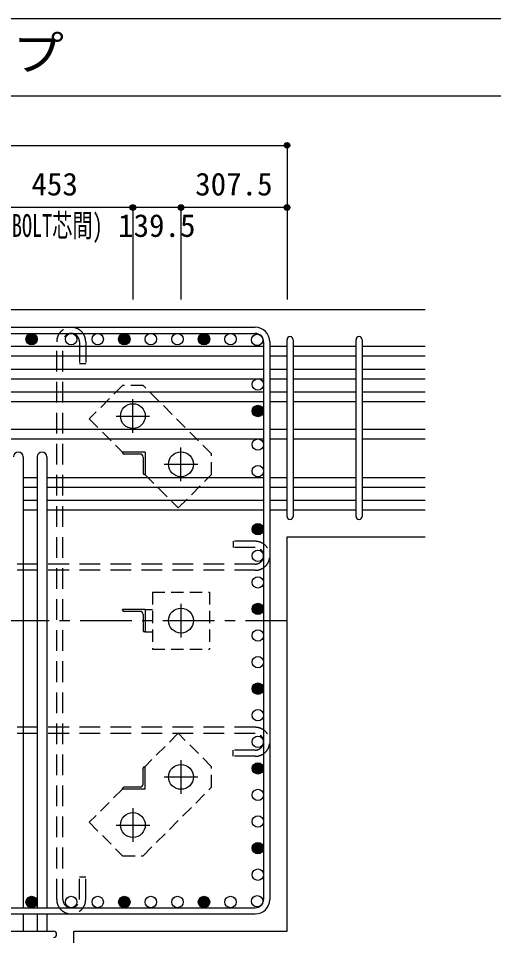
# Model space of a CAD drawing. Units: millimetres at full size, sheet at 1:30; details may follow other scales. Extents: x -5973 to 5954, y -4195 to 4201.
# Drawn here: x 674 to 2051, y 1543 to 4201 of the extents above; entities that cross this region are included whole.
import ezdxf
from ezdxf.enums import TextEntityAlignment as Align

# ---------------------------------------------------------------- set-up
doc = ezdxf.new("R2010")
doc.units = ezdxf.units.MM
doc.header["$LTSCALE"] = 30
doc.header["$PDMODE"] = 32
doc.header["$PDSIZE"] = 15
for name, pattern in [('CHAIN1', [8, 5, -1, 1, -1]), ('DASHED1', [1.8, 1.2, -0.6]), ('DASHED2', [3, 2, -1])]:
    doc.linetypes.add(name, pattern=pattern)
for name, color, linetype in [('0-1_躯体線', 2, 'Continuous'), ('0-2_アンカーボルト', 4, 'CHAIN1'), ('0-3_立上り筋', 4, 'Continuous'), ('0-4_フープ筋', 7, 'Continuous'), ('0-5_基礎梁筋', 7, 'Continuous'), ('0-6_スタラップ筋', 7, 'Continuous'), ('0-7_文字', 4, 'Continuous'), ('0-9_プレート', 4, 'DASHED1'), ('0-A_アングル', 4, 'Continuous'), ('0-C', 7, 'DASHED2'), ('0-D_寸法', 4, 'Continuous'), ('6-7_文字', 7, 'Continuous'), ('F-0_枠', 6, 'Continuous')]:
    doc.layers.add(name, color=color, linetype=linetype)
doc.styles.add('ＭＳ ゴシック', font='')
doc.styles.get('ＭＳ ゴシック').set_extended_font_data('MS Gothic')

msp = doc.modelspace()

# ---------------------------------------------------------------- linework, layer by layer
at = {"layer": '0-1_躯体線'}
for p, q in [((1852.44, 3356.03), (-347.56, 3356.03)), ((1452.44, 2699.03), (1852.44, 2699.03)), ((1452.44, 1556.03), (1452.44, 2699.03))]:
    msp.add_line(p, q, dxfattribs=at)
msp.add_lwpolyline([(834.44, 1156.03), (834.44, 1556.03), (1452.44, 1556.03)], dxfattribs=at)
at = {"layer": '0-2_アンカーボルト'}
for p, q in [((1005.44, 2999.83), (1005.44, 3097.33)), ((956.64, 3048.53), (1054.14, 3048.53)), ((1144.94, 2860.33), (1144.94, 2957.83)), ((1096.14, 2909.03), (1193.64, 2909.03)), ((1144.94, 2504.83), (1144.94, 2407.33)), ((1096.24, 2456.03), (1193.74, 2456.03)), ((1144.94, 2051.83), (1144.94, 1954.33)), ((1096.24, 2003.03), (1193.74, 2003.03)), ((1005.44, 1912.33), (1005.44, 1814.83)), ((956.74, 1863.53), (1054.24, 1863.53))]:
    msp.add_line(p, q, dxfattribs=at)
at = {"layer": '0-2_アンカーボルト', "color": 3, "linetype": 'Continuous'}
for centre in [(1005.44, 3048.53), (1144.94, 2909.03), (1144.94, 2456.03), (1144.94, 2003.03), (1005.44, 1863.53)]:
    msp.add_circle(centre, 36, dxfattribs=at)
at = {"layer": '0-3_立上り筋', "color": 3}
for centre in [(711.94, 3271.53), (826.74, 3271.53), (903.74, 3271.53), (980.74, 3271.53), (1057.74, 3271.53), (1134.74, 3271.53), (1211.74, 3271.53), (1288.74, 3271.53), (1365.74, 3269.33), (1367.94, 3140.33), (1367.94, 3063.33), (1367.94, 2966.03), (1367.94, 2889.03), (1367.94, 2720.73), (1367.94, 2643.73), (1367.94, 2566.73), (1367.94, 2489.73), (1367.94, 2412.73), (1367.94, 2335.73), (1367.94, 2258.73), (1367.94, 2181.73), (1367.94, 2104.73), (1367.94, 2027.73), (1367.94, 1950.73), (1367.94, 1873.73), (1367.94, 1796.73), (1367.94, 1719.73), (711.94, 1640.53), (826.74, 1640.53), (903.74, 1640.53), (980.74, 1640.53), (1057.74, 1640.53), (1134.74, 1640.53), (1211.74, 1640.53), (1288.74, 1640.53), (1365.74, 1642.73)]:
    msp.add_circle(centre, 16.5, dxfattribs=at)
at = {"layer": '0-3_立上り筋'}
for centre, radius in [((711.94, 3271.53), 14.85), ((711.94, 3271.53), 13.2), ((711.94, 3271.53), 11.55), ((711.94, 3271.53), 9.9), ((711.94, 3271.53), 8.25), ((711.94, 3271.53), 6.6), ((711.94, 3271.53), 4.95), ((711.94, 3271.53), 3.3), ((711.94, 3271.53), 1.65), ((980.74, 3271.53), 14.85), ((980.74, 3271.53), 13.2), ((980.74, 3271.53), 11.55), ((980.74, 3271.53), 9.9), ((980.74, 3271.53), 8.25), ((980.74, 3271.53), 6.6), ((980.74, 3271.53), 4.95), ((980.74, 3271.53), 3.3), ((980.74, 3271.53), 1.65), ((1211.74, 3271.53), 14.85), ((1211.74, 3271.53), 13.2), ((1211.74, 3271.53), 11.55), ((1211.74, 3271.53), 9.9), ((1211.74, 3271.53), 8.25), ((1211.74, 3271.53), 6.6), ((1211.74, 3271.53), 4.95), ((1211.74, 3271.53), 3.3), ((1211.74, 3271.53), 1.65), ((1367.94, 3063.33), 14.85), ((1367.94, 3063.33), 13.2), ((1367.94, 3063.33), 11.55), ((1367.94, 3063.33), 9.9), ((1367.94, 3063.33), 8.25), ((1367.94, 3063.33), 6.6), ((1367.94, 3063.33), 4.95), ((1367.94, 3063.33), 3.3), ((1367.94, 3063.33), 1.65), ((1367.94, 2720.73), 14.85), ((1367.94, 2720.73), 13.2), ((1367.94, 2720.73), 11.55), ((1367.94, 2720.73), 9.9), ((1367.94, 2720.73), 8.25), ((1367.94, 2720.73), 6.6), ((1367.94, 2720.73), 4.95), ((1367.94, 2720.73), 3.3), ((1367.94, 2720.73), 1.65), ((1367.94, 2489.73), 14.85), ((1367.94, 2489.73), 13.2), ((1367.94, 2489.73), 11.55), ((1367.94, 2489.73), 9.9), ((1367.94, 2489.73), 8.25), ((1367.94, 2489.73), 6.6), ((1367.94, 2489.73), 4.95), ((1367.94, 2489.73), 3.3), ((1367.94, 2489.73), 1.65), ((1367.94, 2258.73), 14.85), ((1367.94, 2258.73), 13.2), ((1367.94, 2258.73), 11.55), ((1367.94, 2258.73), 9.9), ((1367.94, 2258.73), 8.25), ((1367.94, 2258.73), 6.6), ((1367.94, 2258.73), 4.95), ((1367.94, 2258.73), 3.3), ((1367.94, 2258.73), 1.65), ((1367.94, 2027.73), 14.85), ((1367.94, 2027.73), 13.2), ((1367.94, 2027.73), 11.55), ((1367.94, 2027.73), 9.9), ((1367.94, 2027.73), 8.25), ((1367.94, 2027.73), 6.6), ((1367.94, 2027.73), 4.95), ((1367.94, 2027.73), 3.3), ((1367.94, 2027.73), 1.65), ((1367.94, 1796.73), 14.85), ((1367.94, 1796.73), 13.2), ((1367.94, 1796.73), 11.55), ((1367.94, 1796.73), 9.9), ((1367.94, 1796.73), 8.25), ((1367.94, 1796.73), 6.6), ((1367.94, 1796.73), 4.95), ((1367.94, 1796.73), 3.3), ((1367.94, 1796.73), 1.65), ((711.94, 1640.53), 14.85), ((711.94, 1640.53), 13.2), ((711.94, 1640.53), 11.55), ((711.94, 1640.53), 9.9), ((711.94, 1640.53), 8.25), ((980.74, 1640.53), 14.85), ((980.74, 1640.53), 13.2), ((980.74, 1640.53), 11.55), ((980.74, 1640.53), 9.9), ((980.74, 1640.53), 8.25), ((1211.74, 1640.53), 14.85), ((1211.74, 1640.53), 13.2), ((1211.74, 1640.53), 11.55), ((1211.74, 1640.53), 9.9), ((1211.74, 1640.53), 8.25), ((711.94, 1640.53), 6.6), ((711.94, 1640.53), 4.95), ((711.94, 1640.53), 3.3), ((711.94, 1640.53), 1.65), ((980.74, 1640.53), 6.6), ((980.74, 1640.53), 4.95), ((980.74, 1640.53), 3.3), ((980.74, 1640.53), 1.65), ((1211.74, 1640.53), 6.6), ((1211.74, 1640.53), 4.95), ((1211.74, 1640.53), 3.3), ((1211.74, 1640.53), 1.65)]:
    msp.add_circle(centre, radius, dxfattribs=at)
at = {"layer": '0-4_フープ筋'}
for p, q in [((-255.56, 3306.03), (1360.44, 3306.03)), ((-255.56, 3288.03), (1360.44, 3288.03)), ((1384.44, 3264.03), (1384.44, 1648.03)), ((1402.44, 3264.03), (1402.44, 1648.03)), ((-255.56, 1624.03), (1360.44, 1624.03)), ((-255.56, 1606.03), (1360.44, 1606.03))]:
    msp.add_line(p, q, dxfattribs=at)
for centre, radius, start, end in [((1360.44, 3264.03), 42, 0, 90), ((1360.44, 3264.03), 24, 0, 90), ((1360.44, 1648.03), 42, 270, 0), ((1360.44, 1648.03), 24, 270, 0)]:
    msp.add_arc(centre, radius, start, end, dxfattribs=at)
at = {"layer": '0-5_基礎梁筋'}
for p, q in [((77.94, 3250.83), (1384.44, 3250.83)), ((1402.44, 3250.83), (1452.44, 3250.83)), ((1470.44, 3250.83), (1652.44, 3250.83)), ((1670.44, 3250.83), (1852.44, 3250.83)), ((77.94, 3222.83), (1384.44, 3222.83)), ((1402.44, 3222.83), (1452.44, 3222.83)), ((1470.44, 3222.83), (1652.44, 3222.83)), ((1670.44, 3222.83), (1852.44, 3222.83)), ((77.94, 3184.83), (1384.44, 3184.83)), ((1402.44, 3184.83), (1452.44, 3184.83)), ((1470.44, 3184.83), (1652.44, 3184.83)), ((1670.44, 3184.83), (1852.44, 3184.83)), ((77.94, 3156.83), (1384.44, 3156.83)), ((1402.44, 3156.83), (1452.44, 3156.83)), ((1470.44, 3156.83), (1652.44, 3156.83)), ((1670.44, 3156.83), (1852.44, 3156.83)), ((77.94, 3118.83), (1384.44, 3118.83)), ((1402.44, 3118.83), (1452.44, 3118.83)), ((1470.44, 3118.83), (1652.44, 3118.83)), ((1670.44, 3118.83), (1852.44, 3118.83)), ((77.94, 3090.83), (1384.44, 3090.83)), ((1402.44, 3090.83), (1452.44, 3090.83)), ((1470.44, 3090.83), (1652.44, 3090.83)), ((1670.44, 3090.83), (1852.44, 3090.83)), ((77.94, 3010.53), (1384.44, 3010.53)), ((1402.44, 3010.53), (1452.44, 3010.53)), ((1470.44, 3010.53), (1652.44, 3010.53)), ((1670.44, 3010.53), (1852.44, 3010.53)), ((77.94, 2982.53), (1384.44, 2982.53)), ((1402.44, 2982.53), (1452.44, 2982.53)), ((1470.44, 2982.53), (1652.44, 2982.53)), ((1670.44, 2982.53), (1852.44, 2982.53)), ((687.44, 2930.53), (687.44, 1624.03)), ((728.44, 2930.53), (728.44, 1624.03)), ((756.44, 2930.53), (756.44, 1624.03)), ((687.44, 2871.03), (728.44, 2871.03)), ((756.44, 2871.03), (1384.44, 2871.03)), ((1402.44, 2871.03), (1452.44, 2871.03)), ((1470.44, 2871.03), (1652.44, 2871.03)), ((1670.44, 2871.03), (1852.44, 2871.03)), ((687.44, 2843.03), (728.44, 2843.03)), ((756.44, 2843.03), (1384.44, 2843.03)), ((1402.44, 2843.03), (1452.44, 2843.03)), ((1470.44, 2843.03), (1652.44, 2843.03)), ((1670.44, 2843.03), (1852.44, 2843.03)), ((687.44, 2805.03), (728.44, 2805.03)), ((756.44, 2805.03), (1384.44, 2805.03)), ((1402.44, 2805.03), (1452.44, 2805.03)), ((1470.44, 2805.03), (1652.44, 2805.03)), ((1670.44, 2805.03), (1852.44, 2805.03)), ((687.44, 2777.03), (728.44, 2777.03)), ((756.44, 2777.03), (1384.44, 2777.03)), ((1402.44, 2777.03), (1452.44, 2777.03)), ((1470.44, 2777.03), (1652.44, 2777.03)), ((1670.44, 2777.03), (1852.44, 2777.03)), ((687.44, 1606.03), (687.44, 1556.03)), ((728.44, 1606.03), (728.44, 1556.03)), ((756.44, 1606.03), (756.44, 1556.03))]:
    msp.add_line(p, q, dxfattribs=at)
for centre in [(673.44, 2930.53), (742.44, 2930.53)]:
    msp.add_arc(centre, 14, 0, 180, dxfattribs=at)
at = {"layer": '0-6_スタラップ筋'}
for p, q in [((1452.44, 2758.03), (1452.44, 3269.83)), ((1470.44, 3269.83), (1470.44, 2758.03)), ((1652.44, 2758.03), (1652.44, 3269.83)), ((1670.44, 3269.83), (1670.44, 2758.03)), ((329.44, 1556.03), (775.44, 1556.03))]:
    msp.add_line(p, q, dxfattribs=at)
for centre, start, end in [((1461.44, 3269.83), 0, 180), ((1661.44, 3269.83), 0, 180), ((1461.44, 2758.03), 180, 0), ((1661.44, 2758.03), 180, 0), ((775.44, 1547.03), 270, 90)]:
    msp.add_arc(centre, 9, start, end, dxfattribs=at)
at = {"layer": '0-9_プレート'}
for p, q in [((975.84, 3137.53), (878.94, 3040.63)), ((1035.24, 3137.53), (975.84, 3137.53)), ((1233.94, 2938.83), (1035.24, 3137.53)), ((878.94, 3040.63), (975.04, 2944.53)), ((1233.94, 2879.43), (1233.94, 2938.83)), ((1062.44, 2538.53), (1062.44, 2373.53)), ((1040.94, 2488.53), (1062.44, 2488.53)), ((1040.94, 2423.53), (1062.44, 2423.53)), ((1062.44, 2373.53), (1227.44, 2373.53)), ((1137.04, 2129.53), (1040.94, 2033.43)), ((1233.94, 2032.63), (1137.04, 2129.53)), ((1233.94, 1973.23), (1233.94, 2032.63)), ((975.04, 1967.53), (878.94, 1871.43)), ((1035.24, 1774.53), (1233.94, 1973.23)), ((878.94, 1871.43), (975.84, 1774.53)), ((975.84, 1774.53), (1035.24, 1774.53))]:
    msp.add_line(p, q, dxfattribs=at)
for points in [[(1040.94, 2878.63), (1137.04, 2782.53), (1233.94, 2879.43)], [(1062.44, 2538.53), (1227.44, 2538.53), (1227.44, 2373.53)]]:
    msp.add_lwpolyline(points, dxfattribs=at)
at = {"layer": '0-A_アングル'}
for p, q in [((1040.94, 2944.53), (975.94, 2944.53)), ((975.94, 2942.53), (975.94, 2944.53)), ((1026.44, 2938.53), (979.94, 2938.53)), ((1034.94, 2930.03), (1034.94, 2883.53)), ((1040.94, 2944.53), (1040.94, 2879.53)), ((1040.94, 2879.53), (1038.94, 2879.53)), ((1040.94, 2488.53), (975.94, 2488.53)), ((975.94, 2486.53), (975.94, 2488.53)), ((1026.44, 2482.53), (979.94, 2482.53)), ((1034.94, 2474.03), (1034.94, 2427.53)), ((1040.94, 2488.53), (1040.94, 2423.53)), ((1040.94, 2423.53), (1038.94, 2423.53)), ((1034.94, 1982.03), (1034.94, 2028.53)), ((1038.94, 2032.53), (1040.94, 2032.53)), ((1040.94, 1967.53), (1040.94, 2032.53)), ((975.94, 1967.53), (975.94, 1969.53)), ((1040.94, 1967.53), (975.94, 1967.53)), ((1026.44, 1973.53), (979.94, 1973.53))]:
    msp.add_line(p, q, dxfattribs=at)
for centre, radius, start, end in [((979.94, 2942.53), 4, 180, 270), ((1026.44, 2930.03), 8.5, 0, 90), ((1038.94, 2883.53), 4, 180, 270), ((979.94, 2486.53), 4, 180, 270), ((1026.44, 2474.03), 8.5, 0, 90), ((1038.94, 2427.53), 4, 180, 270), ((1038.94, 2028.53), 4, 90, 180), ((979.94, 1969.53), 4, 90, 180), ((1026.44, 1982.03), 8.5, 270, 0)]:
    msp.add_arc(centre, radius, start, end, dxfattribs=at)
at = {"layer": '0-C'}
for p, q in [((784.74, 1648.03), (784.74, 3264.03)), ((802.74, 1648.03), (802.74, 3264.03)), ((850.74, 3264.03), (850.74, 3200.03)), ((868.74, 3264.03), (868.74, 3200.03)), ((868.74, 3200.03), (850.74, 3200.03)), ((1296.44, 2685.73), (1296.44, 2667.73)), ((1360.44, 2685.73), (1296.44, 2685.73)), ((1360.44, 2667.73), (1296.44, 2667.73)), ((1360.44, 2619.73), (-255.56, 2619.73)), ((1360.44, 2601.73), (-255.56, 2601.73)), ((1360.44, 2146.73), (-255.56, 2146.73)), ((1360.44, 2128.73), (-255.56, 2128.73)), ((1360.44, 2080.73), (1296.44, 2080.73)), ((850.74, 1648.03), (850.74, 1712.03))]:
    msp.add_line(p, q, dxfattribs=at)
for points in [[(1360.44, 2062.73), (1296.44, 2062.73), (1296.44, 2080.73)], [(868.74, 1648.03), (868.74, 1712.03), (850.74, 1712.03)]]:
    msp.add_lwpolyline(points, dxfattribs=at)
for centre, radius, start, end in [((826.74, 3264.03), 42, 0, 180), ((826.74, 3264.03), 24, 0, 180), ((1360.44, 2643.73), 42, 270, 90), ((1360.44, 2643.73), 24, 270, 90), ((1360.44, 2104.73), 42, 270, 90), ((1360.44, 2104.73), 24, 270, 90), ((826.74, 1648.03), 42, 180, 0), ((826.74, 1648.03), 24, 180, 0)]:
    msp.add_arc(centre, radius, start, end, dxfattribs=at)
at = {"layer": '0-D_寸法'}
for p, q in [((-347.56, 3833.07), (1452.44, 3833.07)), ((-347.56, 3833.07), (1452.44, 3833.07)), ((1452.44, 3833.07), (1452.44, 3653.07)), ((1005.44, 3653.07), (552.44, 3653.07)), ((1144.94, 3653.07), (1005.44, 3653.07)), ((1005.44, 3653.07), (1005.44, 3386.03)), ((1452.44, 3653.07), (1144.94, 3653.07)), ((1144.94, 3653.07), (1144.94, 3386.03)), ((1452.44, 3653.07), (1452.44, 3386.03))]:
    msp.add_line(p, q, dxfattribs=at)
at = {"layer": '0-D_寸法', "linetype": 'CHAIN1'}
msp.add_line((-347.56, 2456.03), (1452.44, 2456.03), dxfattribs=at)
at = {"layer": '0-D_寸法'}
for centre, radius in [((1452.44, 3833.07), 8), ((1452.44, 3833.07), 7.2), ((1452.44, 3833.07), 6.4), ((1452.44, 3833.07), 5.6), ((1452.44, 3833.07), 4.8), ((1452.44, 3833.07), 4), ((1452.44, 3833.07), 3.2), ((1452.44, 3833.07), 2.4), ((1452.44, 3833.07), 1.6), ((1452.44, 3833.07), 0.8), ((1005.44, 3653.07), 8), ((1005.44, 3653.07), 7.2), ((1005.44, 3653.07), 6.4), ((1005.44, 3653.07), 5.6), ((1005.44, 3653.07), 4.8), ((1005.44, 3653.07), 4), ((1005.44, 3653.07), 3.2), ((1005.44, 3653.07), 2.4), ((1005.44, 3653.07), 1.6), ((1005.44, 3653.07), 0.8), ((1144.94, 3653.07), 8), ((1144.94, 3653.07), 7.2), ((1144.94, 3653.07), 6.4), ((1144.94, 3653.07), 5.6), ((1144.94, 3653.07), 4.8), ((1144.94, 3653.07), 4), ((1144.94, 3653.07), 3.2), ((1144.94, 3653.07), 2.4), ((1144.94, 3653.07), 1.6), ((1144.94, 3653.07), 0.8), ((1452.44, 3653.07), 8), ((1452.44, 3653.07), 7.2), ((1452.44, 3653.07), 6.4), ((1452.44, 3653.07), 5.6), ((1452.44, 3653.07), 4.8), ((1452.44, 3653.07), 4), ((1452.44, 3653.07), 3.2), ((1452.44, 3653.07), 2.4), ((1452.44, 3653.07), 1.6), ((1452.44, 3653.07), 0.8)]:
    msp.add_circle(centre, radius, dxfattribs=at)
at = {"layer": '0-D_寸法', "color": 7}
for p in [(1452.44, 3833.07), (1005.44, 3653.07), (1005.44, 3653.07), (1144.94, 3653.07), (1144.94, 3653.07), (1452.44, 3653.07), (1452.44, 3653.07)]:
    msp.add_point(p, dxfattribs=at)
at = {"layer": 'F-0_枠'}
msp.add_line((-5972.88, 4201.15), (5954.1, 4201.15), dxfattribs=at)
at = {"layer": 'F-0_枠', "color": 2}
msp.add_line((-5972.88, 3976.15), (3723.6, 3976.15), dxfattribs=at)

# ---------------------------------------------------------------- texts
at = {"layer": '0-7_文字', "style": 'ＭＳ ゴシック', "width": 0.65}
msp.add_text('(A.BOLT芯間)', height=65.98, dxfattribs=at).set_placement((567.44, 3548.07), align=Align.BOTTOM_LEFT)
at = {"layer": '0-D_寸法', "style": 'ＭＳ ゴシック'}
for s, p in [('453', (711.44, 3668.07)), ('307.5', (1186.19, 3668.07)), ('139.5', (962.69, 3548.07))]:
    msp.add_text(s, height=65.98, dxfattribs=at).set_placement(p, align=Align.BOTTOM_LEFT)
at = {"layer": '6-7_文字', "color": 2, "style": 'ＭＳ ゴシック', "width": 1.1}
msp.add_text('\u3000\u3000基礎梁主筋\u3000６本タイプ', height=98.97, dxfattribs=at).set_placement((-1124.64, 4021.15), align=Align.BOTTOM_LEFT)

doc.saveas('drawing.dxf')
